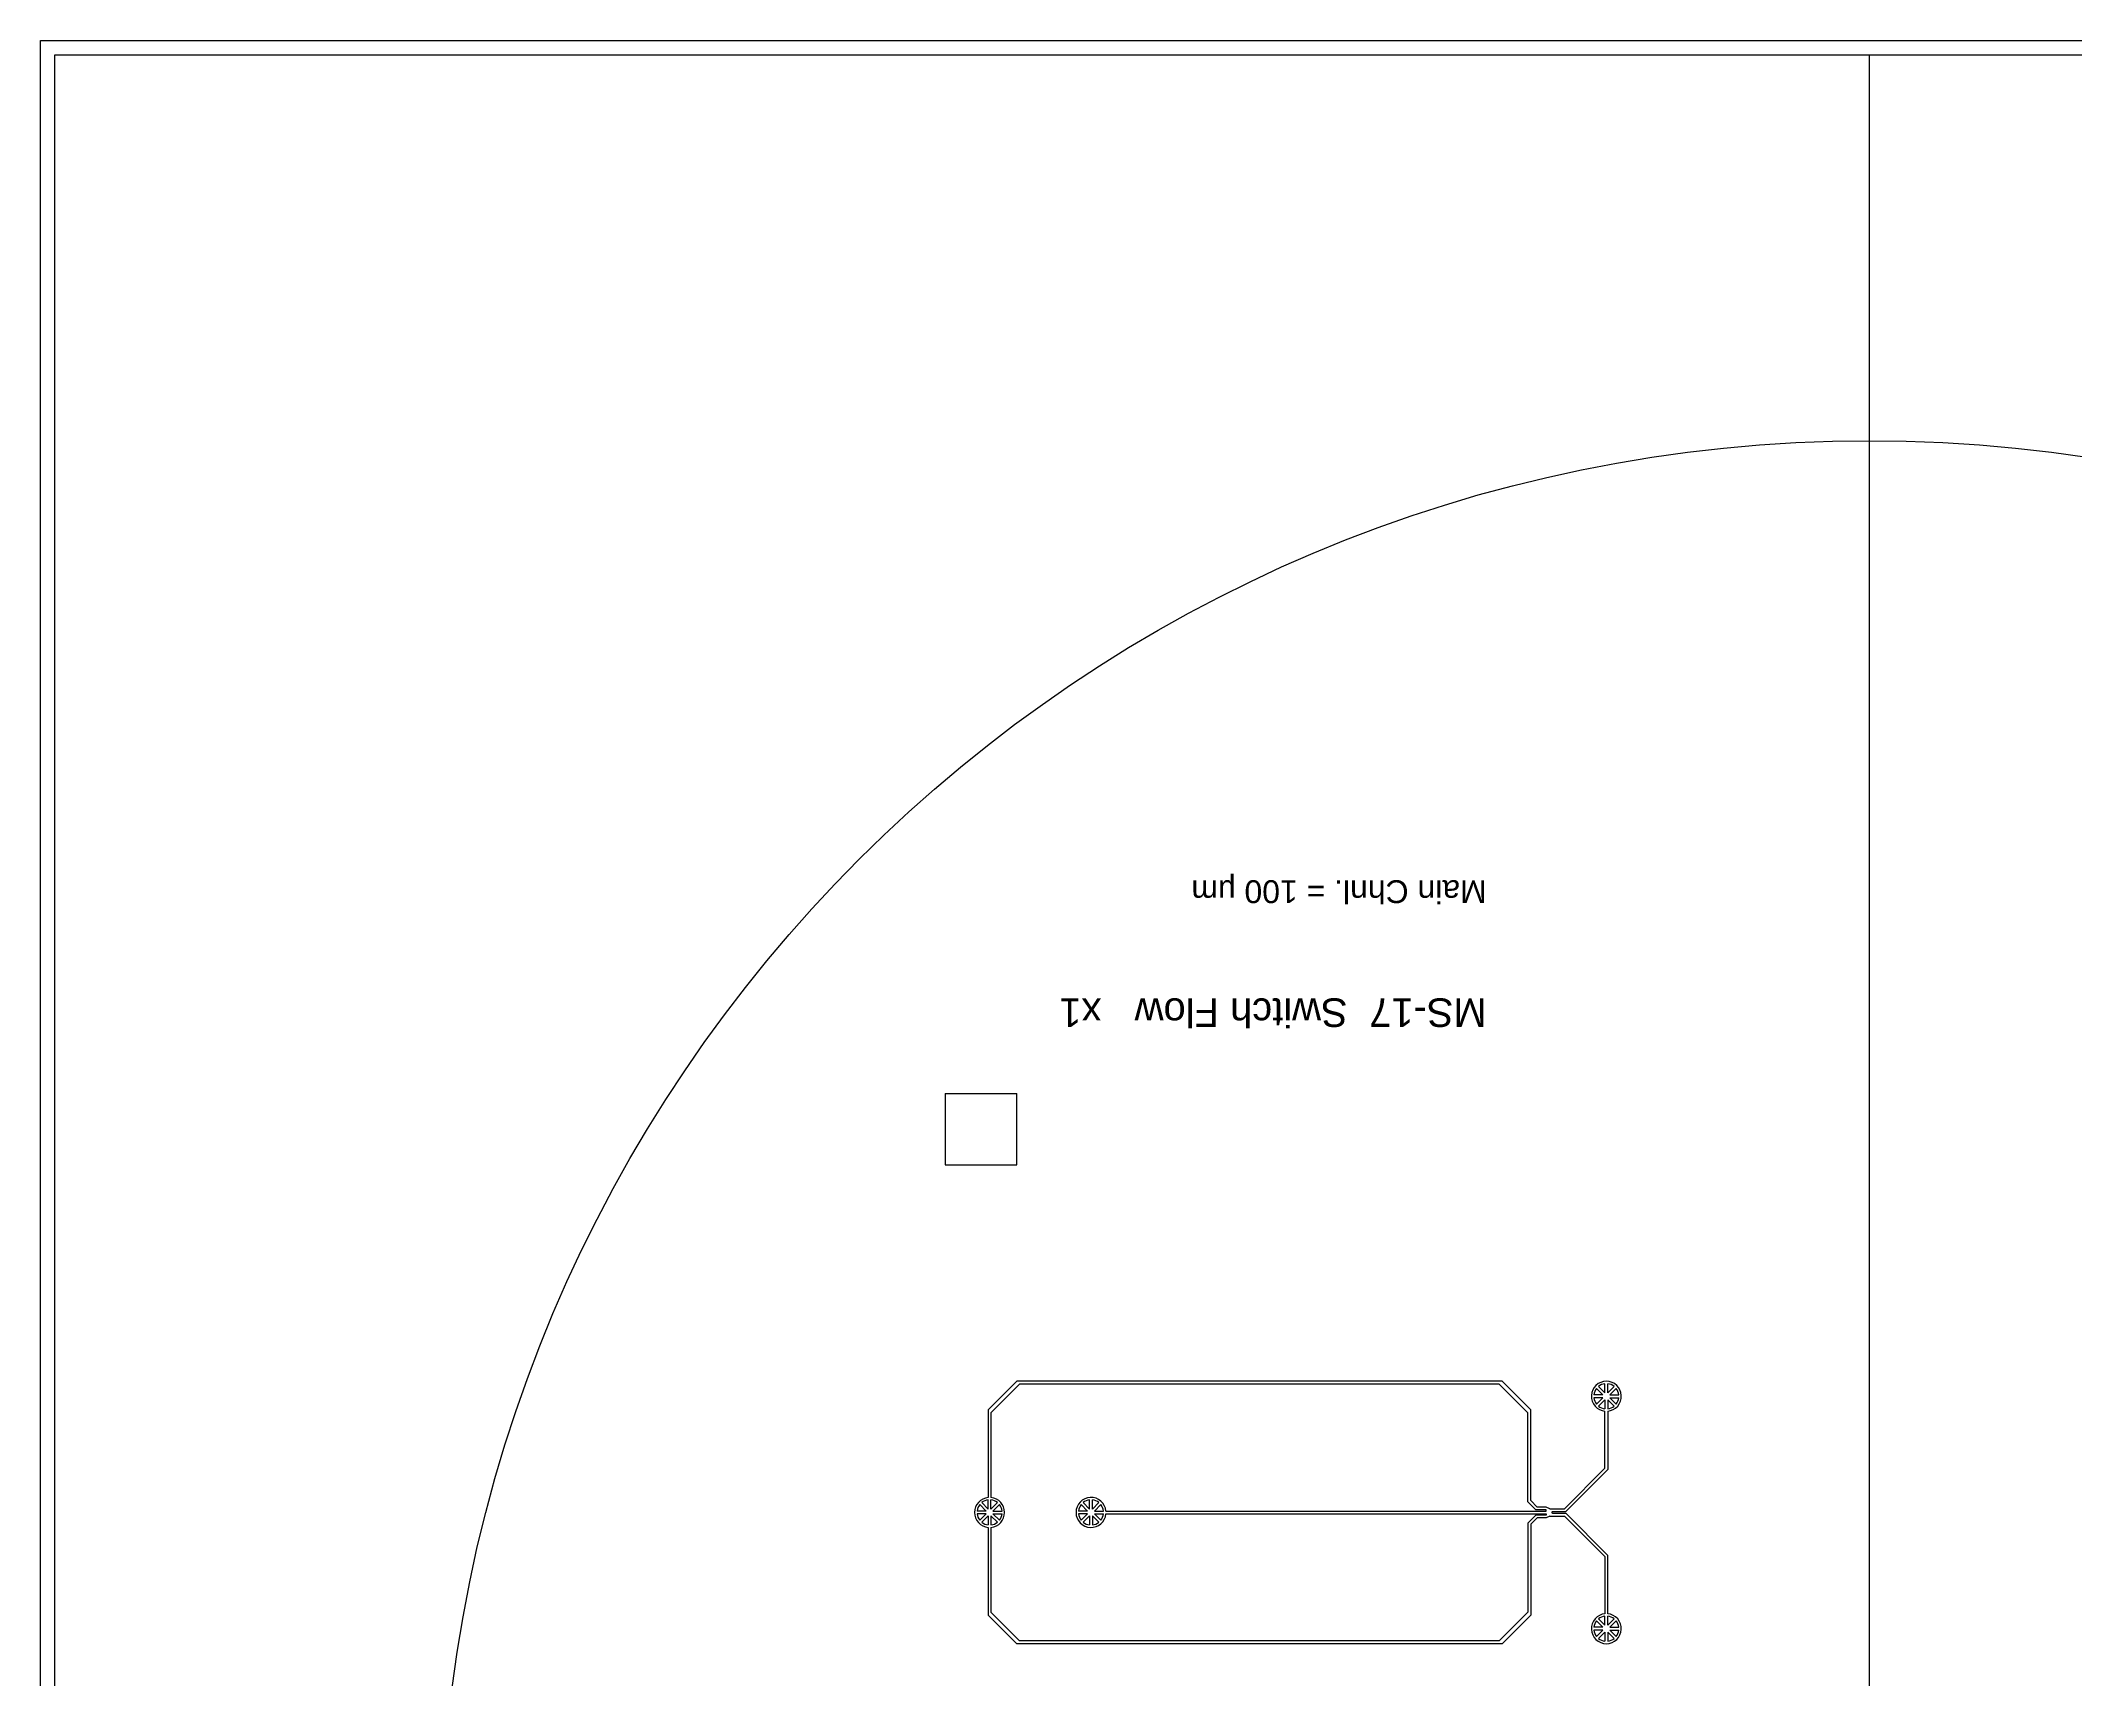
# Model space of a CAD drawing. Header units: millimetres. Extents: x 0 to 225000, y 0 to 300000.
# Drawn here: x 82659 to 153830, y 117019 to 174323 of the extents above; entities that cross this region are included whole.
import ezdxf

# ---------------------------------------------------------------- set-up
doc = ezdxf.new("R2010")
doc.units = ezdxf.units.MM
doc.layers.add('CLEAR', color=150, linetype='Continuous')
doc.layers.add('MASK', color=10, linetype='Continuous')
doc.styles.get("Standard").update_dxf_attribs({"font": 'arial.ttf'})

msp = doc.modelspace()

# ---------------------------------------------------------------- linework, layer by layer
msp.add_line((146659, 46823), (146659, 173823))
msp.add_circle((146659, 110323), 50000)
at = {"layer": 'CLEAR'}
for p, q in [((82659, 174323), (210659, 174323)), ((82659, 46323), (82659, 174323)), ((83159, 173823), (210159, 173823)), ((83159, 46823), (83159, 173823)), ((114317, 137487), (114317, 134987)), ((114317, 137487), (116817, 137487)), ((116817, 134987), (116817, 137487)), ((114317, 134987), (116817, 134987)), ((116817, 127414), (115817, 126414)), ((133806, 127414), (116817, 127414)), ((134806, 126414), (133806, 127414)), ((116917, 127314), (115917, 126314)), ((133706, 127314), (116917, 127314)), ((134706, 126314), (133706, 127314)), ((115817, 126414), (115817, 123345)), ((115917, 126314), (115917, 123345)), ((134706, 123195), (134706, 126314)), ((134806, 123237), (134806, 126414)), ((137402, 124367), (137402, 126367)), ((137502, 126367), (137502, 124325)), ((135988, 122953), (137402, 124367)), ((136029, 122853), (137502, 124325)), ((134989, 122913), (134706, 123195)), ((135031, 123013), (134806, 123237)), ((119939, 122873), (135349, 122873)), ((119939, 122773), (135349, 122773)), ((134989, 122733), (134706, 122450)), ((134706, 122450), (134706, 119331)), ((135031, 122633), (134806, 122408)), ((135349, 122913), (134989, 122913)), ((135349, 122733), (134989, 122733)), ((135349, 123013), (135031, 123013)), ((135349, 122633), (135031, 122633)), ((135469, 122953), (135349, 123013)), ((135349, 122873), (135349, 122913)), ((135349, 122773), (135349, 122733)), ((135469, 122693), (135349, 122633)), ((135469, 122953), (135988, 122953)), ((135469, 122693), (135988, 122693)), ((135539, 122838), (135569, 122853)), ((135539, 122838), (135539, 122808)), ((135539, 122808), (135569, 122793)), ((135569, 122853), (136029, 122853)), ((135569, 122793), (136029, 122793)), ((135988, 122693), (137402, 121278)), ((136029, 122793), (137502, 121320)), ((115817, 122300), (115817, 119231)), ((115917, 122300), (115917, 119331)), ((134806, 122408), (134806, 119231)), ((137402, 121278), (137402, 119278)), ((137502, 119278), (137502, 121320)), ((116817, 118231), (115817, 119231)), ((116917, 118331), (115917, 119331)), ((134706, 119331), (133706, 118331)), ((133806, 118231), (134806, 119231)), ((133806, 118231), (116817, 118231)), ((133706, 118331), (116917, 118331))]:
    msp.add_line(p, q, dxfattribs=at)
for centre, start, end in [((137452, 126889), 275.46502, 264.53498), ((115867, 122823), 95.46502, 264.53498), ((115867, 122823), 275.46502, 84.53498), ((119417, 122823), 5.46502, 354.53498), ((137452, 118756), 95.46502, 84.53498)]:
    msp.add_arc(centre, 525, start, end, dxfattribs=at)
at = {"layer": 'MASK'}
for p, q in [((137332, 126939), (137016, 126939)), ((137332, 126839), (137016, 126839)), ((137332, 126939), (137108, 127163)), ((137332, 126839), (137108, 126616)), ((137402, 127010), (137179, 127233)), ((137402, 126769), (137179, 126545)), ((137402, 127010), (137402, 127326)), ((137402, 126769), (137402, 126453)), ((137502, 127010), (137502, 127326)), ((137502, 127010), (137725, 127233)), ((137502, 126769), (137725, 126545)), ((137502, 126769), (137502, 126453)), ((137573, 126939), (137796, 127163)), ((137573, 126939), (137888, 126939)), ((137573, 126839), (137796, 126616)), ((137573, 126839), (137888, 126839)), ((115817, 122943), (115593, 123166)), ((115817, 122943), (115817, 123259)), ((115916, 122943), (115916, 123259)), ((115916, 122943), (116140, 123166)), ((119367, 122943), (119143, 123166)), ((119367, 122943), (119367, 123259)), ((119466, 122943), (119466, 123259)), ((119466, 122943), (119690, 123166)), ((115746, 122872), (115430, 122872)), ((115746, 122773), (115430, 122773)), ((115746, 122872), (115523, 123096)), ((115746, 122773), (115523, 122549)), ((115817, 122702), (115593, 122479)), ((115817, 122702), (115817, 122386)), ((115916, 122702), (116140, 122479)), ((115916, 122702), (115916, 122386)), ((115987, 122872), (116210, 123096)), ((115987, 122872), (116303, 122872)), ((115987, 122773), (116210, 122549)), ((115987, 122773), (116303, 122773)), ((119296, 122872), (118980, 122872)), ((119296, 122773), (118980, 122773)), ((119296, 122872), (119073, 123096)), ((119296, 122773), (119073, 122549)), ((119367, 122702), (119143, 122479)), ((119367, 122702), (119367, 122386)), ((119466, 122702), (119690, 122479)), ((119466, 122702), (119466, 122386)), ((119537, 122872), (119760, 123096)), ((119537, 122872), (119853, 122872)), ((119537, 122773), (119760, 122549)), ((119537, 122773), (119853, 122773)), ((137332, 118806), (137108, 119029)), ((137402, 118876), (137179, 119100)), ((137402, 118876), (137402, 119192)), ((137502, 118876), (137502, 119192)), ((137502, 118876), (137725, 119100)), ((137573, 118806), (137796, 119029)), ((137332, 118806), (137016, 118806)), ((137332, 118706), (137016, 118706)), ((137332, 118706), (137108, 118482)), ((137402, 118635), (137179, 118412)), ((137402, 118635), (137402, 118319)), ((137502, 118635), (137725, 118412)), ((137502, 118635), (137502, 118319)), ((137573, 118806), (137888, 118806)), ((137573, 118706), (137796, 118482)), ((137573, 118706), (137888, 118706))]:
    msp.add_line(p, q, dxfattribs=at)
for centre, start, end in [((137452, 126889), 141.52417, 173.47583), ((137452, 126889), 186.52417, 218.47583), ((137452, 126889), 96.52417, 128.47583), ((137452, 126889), 51.52417, 83.47583), ((137452, 126889), 6.52417, 38.47583), ((137452, 126889), 321.52417, 353.47583), ((137452, 126889), 231.52417, 263.47583), ((137452, 126889), 276.52417, 308.47583), ((115867, 122823), 96.52417, 128.47583), ((115867, 122823), 51.52417, 83.47583), ((119417, 122823), 96.52417, 128.47583), ((119417, 122823), 51.52417, 83.47583), ((115867, 122823), 141.52417, 173.47583), ((115867, 122823), 186.52417, 218.47583), ((115867, 122823), 231.52417, 263.47583), ((115867, 122823), 276.52417, 308.47583), ((115867, 122823), 6.52417, 38.47583), ((115867, 122823), 321.52417, 353.47583), ((119417, 122823), 141.52417, 173.47583), ((119417, 122823), 186.52417, 218.47583), ((119417, 122823), 231.52417, 263.47583), ((119417, 122823), 276.52417, 308.47583), ((119417, 122823), 6.52417, 38.47583), ((119417, 122823), 321.52417, 353.47583), ((137452, 118756), 141.52417, 173.47583), ((137452, 118756), 96.52417, 128.47583), ((137452, 118756), 51.52417, 83.47583), ((137452, 118756), 6.52417, 38.47583), ((137452, 118756), 186.52417, 218.47583), ((137452, 118756), 231.52417, 263.47583), ((137452, 118756), 276.52417, 308.47583), ((137452, 118756), 321.52417, 353.47583)]:
    msp.add_arc(centre, 439, start, end, dxfattribs=at)

# ---------------------------------------------------------------- texts
at = {"layer": 'CLEAR', "insert": (133266, 142491), "char_height": 280, "attachment_point": 4, "rotation": 180}
msp.add_mtext_dynamic_manual_height_columns('{\\H3.5714x;MS-17^I Switch Flow   x1\\P\\H0.8x;  \\P\\H0.50001x; \\H1.9999x;\\PMain Chnl. = 100 \\fSymbol|b0|i0|c2|p18;m\\fArial|b0|i0|c0|p34;m}', width=14894.52, gutter_width=12.5, heights=[7482], dxfattribs=at)

doc.saveas('drawing.dxf')
